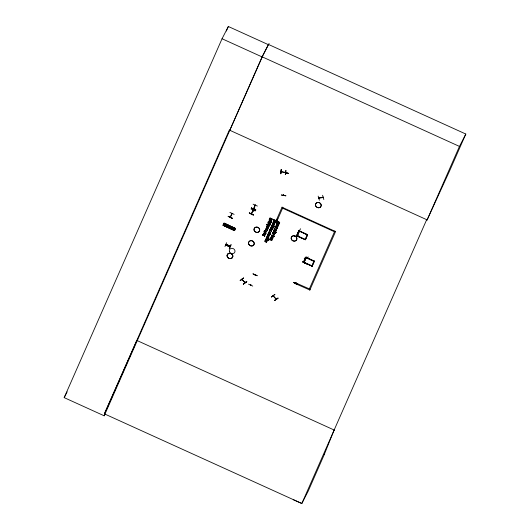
<?xml version="1.0" encoding="UTF-8"?>
<svg xmlns="http://www.w3.org/2000/svg" width="530" height="530" viewBox="0 0 530 530"><rect width="100%" height="100%" fill="white"/><g stroke="black" fill="none" stroke-linecap="round" stroke-linejoin="round"><path stroke-width="0.79" d="M276.349 226.012L276.249 226.747L276.05 225.992M275.931 226.602L276.004 226.124M269.684 234.34L268.511 233.829M269.737 234.028C269.949 235.28 267.677 234.578 268.564 233.73M272.937 226.946L272.036 226.204L271.678 226.522L271.824 227.112L272.639 227.251M272.99 226.635L272.884 227.118M271.983 235.943C272.287 235.009 273.983 236.022 273.049 236.645M273.354 235.956L272.837 236.678L272.003 235.929M268.18 240.103L267.981 239.626L267.882 240.11M271.347 221.898L271.704 221.825L271.526 222.401M275.892 232.769L276.064 232.186L275.699 232.392M267.206 239.852L266.815 240.269L265.954 239.54M269.326 221.911C270.154 219.884 271.334 223.872 269.379 221.6M273.738 231.901C274.851 230.802 275.66 233.796 273.685 232.279L273.745 231.968M272.533 227.257L271.645 226.608M268.028 234.214L268.418 233.551M271.281 226.82L271.804 226.098M267.312 236.42L267.517 236.903L267.365 236.267M308.44 257.037L304.213 258.309M267.027 236.433C269.869 238.685 266.544 237.725 267.12 236.155M268.253 227.542L267.816 226.833L266.935 227.059M274.957 222.375C273.911 224.183 272.897 220.48 274.885 222.381M264.132 231.57L264.298 231.007M270.909 221.944L270.346 221.03L269.306 221.162M275.275 232.312L274.712 231.398L273.626 231.524A0.828 0.742 27.2 0 0 273.506 232.074L273.46 232.173A0.828 0.742 27.2 0 1 273.573 231.63L274.454 231.424L275.282 232.186M264.271 233.22L264.556 232.716M267.186 239.858L266.795 239.229L266.067 239.315M271.34 237.38L271.777 238.089L272.539 238.023M277.548 226.674L276.554 225.959M296.913 236.287L296.787 235.678M270.426 232.63L270.28 232.995M278.27 222.713L278.369 223.236L279.012 223.137M277.382 222.262L277.336 222.6M268.915 236.837L268.558 236.234L267.829 236.4M265.888 233.564L265.868 233.014M268.518 227.595L268.279 226.78L267.193 226.456A0.735 0.662 27.2 0 0 266.822 226.707L266.689 226.946M267.968 239.732C268.293 240.527 266.583 240.693 267.339 240.143M271.334 222.024L271.406 221.686M272.897 237.924L272.877 237.367M275.766 232.16L275.573 232.776M278.495 225.204L278.475 224.654M272.705 233.677L272.87 233.246M274.401 229.748C277.501 232.345 273.308 230.616 274.726 229.351M265.205 241.196L265.563 240.66M227.708 245.701L227.88 245.317M228.225 245.569L227.986 245.88M270.671 232.856C270.353 231.378 268.206 231.418 270.638 232.551M277.879 226.482L277.515 227.211M265.013 240.951C265.159 242.992 266.809 239.673 266.504 241.667M281.317 169.534L280.781 173.754L281.351 169.468M280.781 173.754L281.112 169.507M284.159 172.29L288.651 173.423L281.092 171.74L281.205 171.415L281.046 171.733L281.483 171.627M285.597 172.243L285.478 172.654L285.69 172.303M285.306 174.648L285.915 170.362L285.385 174.555M286.505 173.231L286.405 172.78M286.213 173.323L286.279 173.038M283.583 195.186L283.709 194.974M283.716 195.033L283.795 195.179M285.829 195.868L281.304 194.974L285.882 195.769M255.202 274.951L255.082 274.692M242.243 279.635L241.932 279.29M242.024 279.111L241.846 279.476L242.343 279.542M245.012 282.695L241.985 279.33M277.084 222.262L277.216 222.931L277.859 222.911M273.606 295.853L273.394 296.224L273.182 295.654M273.089 295.833L276.223 299.165M271.386 221.924L271.069 222.547M271.605 222.163L271.704 221.825M230.49 216.71L230.232 217.273L231.915 213.444M232.007 213.265L231.729 213.868L231.875 213.491M231.743 213.828L232.06 213.51M251.319 213.842L252.962 210.059M253.472 208.952L255.109 205.17M295.892 282.887L295.806 283.517M295.952 283.186L296.045 282.848M264.583 235.81C264.563 237.281 265.265 234.545 263.483 235.002L263.615 234.724M271.506 240.421L270.433 239.507L271.526 240.209M271.592 240.163L271.36 240.6M263.715 234.22L263.37 234.638L263.721 234.638M267.504 235.393C267.557 235.492 271.015 235.731 267.902 235.393M270.148 229.417L270.373 229.669M270.333 239.076L270.903 238.732M264.231 231.179L264.152 231.703M323.174 197.544L322.69 197.478M263.357 234.684L263.589 234.3M270.426 238.891L269.777 239.03L270.313 239.149M230.252 217.234L230.577 217.015M232.054 213.57L230.398 217.3L230.563 216.916M251.286 213.862L251.704 213.398M252.79 210.383L253.075 209.88M253.433 208.972L253.718 208.429M295.647 283.411L295.8 283.066M304.439 263.297L304.73 262.794M269.982 234.353C269.068 236.406 267.299 233.273 268.551 233.492M273.122 227.277L273.222 226.741L273.924 227.059L273.222 226.741M273.235 226.959L272.321 227.622L271.327 226.721M273.593 236.281C273.447 237.712 270.843 236.559 271.91 235.558M265.901 239.646L266.199 239.169M273.692 232.074L274.586 231.663L274.818 232.564M283.702 195.358L283.716 195.066M268.306 227.436L268.273 227.536M270.962 221.845L270.717 222.302M268.889 236.936L268.438 236.075L267.723 236.546M277.515 226.78L277.263 226.025L276.368 226.045M264.278 233.127L265.185 232.802L265.543 233.697M266.901 227.151L267.107 226.794M273.394 221.871L273.341 222.024A0.729 0.656 27.2 0 0 273.407 222.468L274.719 223.064A0.729 0.656 27.2 0 0 275.09 222.819M271.128 237.168L271.022 237.427A0.729 0.656 27.2 0 0 271.088 237.871L272.453 238.361A0.729 0.656 27.2 0 0 272.824 238.116M272.712 233.571C273.95 232.604 271.181 232.557 273.235 233.008M264.563 231.106L264.437 231.61M271.36 222.07L270.989 222.573L270.664 222.275M275.726 232.438L275.434 232.915M268.736 223.05L270.015 224.097L268.703 223.137L269.114 222.746L270.366 223.315L269.061 222.852M266.583 238.096L267.041 237.599L268.293 238.169L267.041 237.599M277.859 226.635C277.786 227.608 276.667 226.767 277.428 227.284M265.06 240.812L265.079 241.561L265.709 241.839M270.36 232.67L269.061 231.848L270.34 232.902L269.962 233.207L268.71 232.637L270.247 232.975M268.101 240.342L268.233 240.004M276.024 232.431L275.368 233.114L273.275 232.398L275.149 233.2L275.858 232.822M264.768 236.115C265.503 235.028 261.628 234.253 263.251 234.896L263.894 234.379M271.506 230.941L271.347 231.279M271.87 240.262L271.486 240.428M266.862 241.501L266.477 242.144M277.038 222.361L277.216 221.931M278.356 222.494L278.343 223.07L278.926 223.196M223.143 225.111L234.598 230.404L235.459 228.503L224.057 223.123L223.759 223.773L235.201 229.099L235.499 228.437L224.064 223.11L223.17 225.084L234.624 230.331M223.322 224.727L234.77 230.013L223.342 224.667L223.057 225.303L234.492 230.63L234.79 229.974M235.287 228.914L223.945 223.362L235.386 228.688M334.152 430.029L324.227 454.627L324.413 454.27L308.255 491.005L301.828 503.5L293.223 499.658M263.668 234.737C264.311 233.452 266.563 235.837 263.947 234.406M270.32 229.768L270.644 229.338M270.664 239.156C271.002 237.731 273.725 240.236 271.082 238.705M275.978 298.867L276.064 299.258M229.894 212.451L234.141 214.378M253.121 204.176L257.381 206.064M255.202 211L251.001 209.006M305.326 239.785L296.568 235.83L298.814 230.722L307.645 234.744L299.165 230.894L297.019 236.009L305.446 239.745L307.619 234.684L305.492 239.659M305.538 239.534L297.045 235.665M303.657 262.317L312.177 266.206L303.293 262.297L305.538 257.216M303.789 262.131L312.276 265.981M225.926 244.376L230.186 246.271L225.952 244.323M302.63 261.966L306.857 263.913M104.94 414.361L104.198 415.805L64.183 397.632L222.05 38.743L228.344 26.5L268.352 44.666M226.343 31.045L228.344 26.5M104.198 415.805L262.118 56.809L459.457 146.412L465.817 134.044L268.471 44.441L262.065 56.909L222.05 38.743M223.057 225.296L234.498 230.61M223.223 224.925L234.671 230.239M224.972 246.549L226.621 242.694M229.444 248.57L231.133 244.754M230.961 244.668L229.251 248.471M255.698 209.887C242.19 204.322 265.02 213.703 251.399 208.085M253.227 209.946L251.452 213.948L251.737 213.444M255.374 205.057L253.598 209.058L253.79 208.635M253.492 214.895L249.259 212.954C257.096 215.995 252.671 215.677 249.305 212.861M267.054 224.455L267.206 224.117L270.38 224.614L270.227 224.945L267.054 224.455L270.227 224.945M267.975 222.355L268.876 222.64L267.975 222.355L268.14 221.997L270.479 223.064L270.313 223.422M264.245 231.106L264.523 230.497L266.762 231.517L266.59 231.888L265.755 231.511L266.59 231.888M266.908 225.045L267.08 224.674L269.32 225.694L268.756 226.966L268.935 225.84L266.908 225.045L268.935 225.84M269.002 220.248L269.478 219.99L269.3 220.381M269.313 219.586L271.605 220.5L269.313 219.586L269.485 219.215L270.36 219.612L269.485 219.215M269.843 218.386L270.77 218.685L269.843 218.386L270.008 218.015L272.248 219.036L272.082 219.407L270.982 218.91L272.082 219.407M262.655 234.929L263.191 235.048L262.655 234.929L262.82 234.571M264.51 231.206L264.656 230.881L265.417 231.577M262.933 235.618L263.191 235.048M263.589 234.134L263.748 233.776L265.431 234.538L265.265 234.896M265.517 229.742L267.418 230.02L265.517 229.742L265.682 229.384L267.094 229.722L265.682 229.384M267.041 229.821L265.901 228.861L267.511 228.781L266.047 228.549M267.458 228.887L266.272 228.026L266.444 227.661L267.948 228.808L266.338 228.927L267.796 229.145M271.281 222.666L270.605 222.785L269.094 221.812A0.828 0.742 27.2 0 1 269.207 221.262L269.359 221.063M269.584 220.487L269.75 220.135L271.433 220.897L271.267 221.255L269.584 220.487L271.267 221.255M263.165 235.724L263.423 235.154L264.53 235.91M270.307 219.718L270.77 218.685M270.572 219.837L271.724 220.235L270.572 219.837L271.035 218.804M267.365 230.119L266.391 228.821M268.876 222.64L268.458 223.614L269.902 224.356L270.068 223.998M271.552 220.606L271.724 220.235M273.56 220.076L273.732 219.705L275.971 220.725L275.401 221.997L275.587 220.871L273.56 220.076L275.587 220.871M269.3 229.96L269.949 229.828M268.147 240.236L267.358 240.772L265.477 239.971L265.715 239.646A0.828 0.742 27.2 0 1 265.835 239.096M266.563 237.506L266.729 237.155L268.405 237.917L268.246 238.275M267.643 235.048L267.809 234.691L269.492 235.452L269.326 235.81M268.319 233.511L268.485 233.154L270.784 234.2L270.618 234.558L269.916 234.24L270.618 234.558M268.597 232.889L270.327 233.551L268.597 232.889L268.763 232.531M269.008 231.954L269.174 231.597M269.578 230.649L269.836 230.08M269.465 229.603L269.896 229.927L270.538 229.179M270.234 229.165L270.399 228.808L272.075 229.569L271.916 229.927L270.724 229.384L271.916 229.927M271.572 226.118L271.738 225.76L274.036 226.807L273.871 227.165M272.168 224.773L274.07 225.045L272.168 224.773L272.334 224.409L273.745 224.753L272.334 224.409M273.692 224.852L272.552 223.892L274.156 223.812L272.698 223.581M274.103 223.912L272.923 223.057L273.089 222.686L274.6 223.839L272.99 223.952L274.447 224.177M269.816 230.755L270.075 230.186L271.4 231.173M271.459 230.855L270.26 229.762M267.623 235.976L267.067 236.254M267.71 235.737L267.869 235.38M270.134 230.033L270.77 229.285M265.55 241.594C265.954 239.063 265.139 242.415 265.272 241.177M265.656 241.938L266.173 240.786M266.53 242.044L266.226 241.925M266.431 237.731L266.391 238.467L267.829 239.209L267.994 238.851L266.683 238.195M268.511 237.659L268.677 237.301M270.273 233.65L270.439 233.293M274.017 225.151L273.036 223.852M277.031 220.096L277.303 220.606L276.408 219.983L282.092 207.078M277.236 220.354L282.921 207.455M272.34 232.723L272.5 232.365L274.845 233.432L274.679 233.783L273.427 233.213L274.679 233.783M273.977 229L274.871 229.285L273.977 229L274.142 228.642L276.481 229.709L276.315 230.066L275.063 229.497L276.315 230.066M274.964 226.747L276.388 227.271L274.964 226.747L275.13 226.389L277.468 227.456L277.309 227.814L276.455 227.542L277.011 228.476L276.501 227.443L277.309 227.814M276.468 223.329L276.633 222.971L278.979 224.038L278.813 224.389L276.468 223.329L278.813 224.389M273.367 230.616L273.844 230.351L273.659 230.749M277.163 222.03L277.448 221.394L279.688 222.415L279.383 223.09M269.664 239.282L270.201 239.401L269.664 239.282L269.83 238.924M277.422 222.136L277.587 221.778L278.243 222.077L278.058 222.481M269.942 239.971L270.201 239.401M270.598 238.487L270.757 238.129L272.44 238.891L272.274 239.249M271.936 235.439L272.102 235.081L274.401 236.128L274.235 236.486L273.533 236.168L274.235 236.486M273.275 232.398L273.513 232.074M273.95 230.855L274.116 230.497L275.799 231.265L275.633 231.623L273.95 230.855L275.633 231.623M276.249 227.562L276.865 228.814L276.249 227.562L275.222 227.966L276.388 227.271M270.174 240.077L270.433 239.507M270.492 239.355L271.83 240.269M270.711 239.07L270.724 238.573M278.303 222.593L278.488 222.189L279.171 222.885M272.758 233.578L274.268 234.724L274.434 234.366L273.122 233.71L273.241 233.246M275.905 231L276.07 230.643L274.759 229.987L274.878 229.523M276.865 228.814L277.064 228.377M296.754 235.883L299.139 230.835L296.985 235.751M299.516 231.047L297.25 236.115M305.068 239.673L307.294 234.657M306.254 257.043L306.386 257.626L305.79 257.335L303.71 262.217M305.956 257.335L303.743 262.476L305.843 257.302M309.858 290.009L295.641 283.742L295.965 283L310.183 289.267M311.792 266.133L314.038 261.038M314.449 261.052L312.216 266.126M309.778 290.162L335.642 231.391M427.14 219.884L426.676 219.678L301.828 503.5L104.489 413.897L229.331 130.069L427.14 219.884L449.652 170.779L465.817 134.044M459.457 146.412L427.114 219.937L426.65 219.725M104.324 413.824L136.806 340.426L334.615 430.234M229.795 130.281L262.847 55.59L269.088 43.447M225.634 245.045L229.881 246.96M225.701 244.893L229.994 246.708L225.76 244.774M254.778 207.979L252.777 211.781L254.672 208.038M276.077 220.149C276.726 219.97 276.163 220.858 276.335 219.837M276.057 222.123L275.726 222.202L277.76 218.307L275.958 222.308M276.05 222.123L277.667 218.486M275.958 222.302L277.7 218.373M299.112 230.504L299.523 230.716M300.49 228.741L298.781 232.551M304.598 263.012L304.598 263.463L304.637 262.973M295.833 283.451L295.959 283.152M297.727 284.67L297.873 284.358L293.627 282.444M232.465 218.188L228.218 216.273M251.319 208.263L255.566 210.172M251.452 207.972L255.639 210.006M307.519 235.035L299.059 231.02M305.717 257.653L314.244 261.502M305.969 257.202L314.35 261.151L312.097 266.139M227.165 224.561L226.297 226.462M233.439 229.868L234.3 227.966M253.009 273.911L257.295 275.746L253.062 273.805M248.504 284.153L252.737 286.087M250.637 284.895L250.909 284.822M297.734 284.656L293.587 282.51L297.814 284.477M265.47 231.471L264.914 231.968L264.483 231.325M279.436 222.991C278.581 224.415 276.991 222.395 278.999 223.488M323.088 197.584L323.227 197.22M64.183 397.632L67.144 391.875M225.23 223.66L224.362 225.561M226.005 224.018L225.137 225.919M231.915 213.895L232.153 213.332M230.643 216.777L230.457 217.28M228.198 225.038L227.33 226.939M229.357 225.581L228.49 227.483M254.95 205.594L255.228 204.991M255.096 205.66L255.381 205.156M252.949 210.549L253.234 210.046M254.367 210.138C253.486 209.41 254.029 210.562 254.393 209.88M281.576 171.448L281.496 171.859L281.615 171.501M284.179 172.402L288.651 173.423M285.074 172.528L285.286 172.184M286.558 172.813L286.412 173.409L286.598 172.906M270.008 218.015L272.248 219.036M268.14 221.997L270.479 223.064M269.187 219.857L269.478 219.99M267.206 224.117L270.38 224.614M267.08 224.674L269.32 225.694M264.523 230.497L266.762 231.517M269.75 220.135L271.433 220.897M268.909 222.03L271.002 222.746M264.656 230.881L265.55 231.292M266.272 228.026L267.511 228.781M266.444 227.661L267.948 228.808M265.901 228.861L267.094 229.722M283.636 194.808L283.477 195.345M263.748 233.776L265.431 234.538M263.423 235.154L264.516 235.85M240.189 280.635L243.555 278.038L240.236 280.522M269.902 224.356L268.511 223.514L268.604 222.785M267.524 229.781L266.338 228.927M242.17 279.522L242.336 279.389M243.581 277.919L240.169 280.589M273.732 219.705L275.971 220.725M272.923 223.057L274.156 223.812M273.089 222.686L274.6 223.839M272.552 223.892L273.745 224.753M271.738 225.76L274.036 226.807M269.896 229.927L270.346 229.748M270.399 228.808L272.075 229.569M268.485 233.154L270.784 234.2M272.036 226.204L272.937 226.741M267.809 234.691L269.492 235.452M270.075 230.186L271.247 231.405M267.411 235.598L267.948 235.062M266.729 237.155L268.405 237.917M265.477 239.971L267.855 240.607M268.79 233.597L269.684 234.134M265.894 239.852L266.981 240.11M243.343 283.961L246.801 281.602L243.442 284.212M267.869 236.784C269.737 235.757 266.941 237.904 268.485 236.996M276.627 219.97L276.183 220.036M282.596 208.197L334.49 231.762M244.794 282.172L244.833 282.768L245.079 282.417M274.169 224.813L272.99 223.952M244.86 282.179L245.019 282.656M244.959 282.57L241.865 279.462M277.091 220.076L276.905 220.467L277.409 220.275M267.829 239.209L266.318 238.063M267.994 238.851L266.63 238.069M267.981 239.626L268.273 239.759M246.695 281.344L243.27 284.04L246.808 281.629M276.633 222.971L278.979 224.038M277.448 221.394L279.688 222.415M275.13 226.389L277.468 227.456M274.142 228.642L276.481 229.709M277.587 221.778L278.243 222.077M272.5 232.365L274.845 233.432M273.546 230.219L273.844 230.351M274.116 230.497L275.799 231.265M276.309 226.628L276.501 225.893M278.488 222.189L279.317 222.567M272.102 235.081L274.401 236.128M270.757 238.129L272.44 238.891M273.685 232.279L274.772 232.537M270.26 239.249L270.896 238.5M271.976 236.208L272.4 235.525M275.56 232.756L274.845 232.802L275.13 232.571M276.07 230.643L274.706 230.093L275.116 229.391M274.268 234.724L272.771 233.684M274.434 234.366L273.069 233.81L273.48 233.114M276.064 232.186L275.719 232.16M255.142 274.673L255.016 274.845M255.102 275.13L255.288 274.739L255.149 275.123M250.67 284.716L250.544 285.087L250.723 284.716M250.875 284.782L250.789 284.941M294.521 236.539L298.761 235.095M299.331 230.172L299.099 230.537M296.641 235.724L296.866 235.751M296.893 236.307L297.052 235.83M318.152 196.12L319.391 200.234M318.822 197.981L323.121 197.193M318.901 197.922L318.775 198.306L319.325 198.094M318.961 198.134L323.128 197.557M319.206 197.869L319.285 197.948M322.604 195.265L323.823 199.558M271.426 297.005L274.891 294.408M273.116 295.932L273.301 295.568M306.36 257.07L306.274 257.414M304.598 263.463L304.863 262.9M295.641 283.742L296.045 282.954M334.814 231.014L309.361 288.89M279.025 223.156L279.224 222.785M278.104 222.381L277.694 222.792L277.369 222.428M266.802 241.673L266.577 242.044M267.889 240.143L267.637 240.487M270.923 221.971L270.479 222.441M267.372 240.15L267.252 239.169L265.994 239.023M271.704 240.6L271.791 239.898L270.545 239.255M268.518 227.648L268.385 227.887A0.729 0.656 27.2 0 1 268.021 228.138L266.709 227.542A0.729 0.656 27.2 0 1 266.643 227.098L266.742 226.84A0.735 0.662 27.2 0 1 267.14 226.562L268.531 227.443M265.888 233.617L265.815 233.756A0.729 0.656 27.2 0 1 265.444 234.008L264.132 233.412A0.729 0.656 27.2 0 1 264.066 232.968L264.198 232.677A0.735 0.662 27.2 0 1 264.569 232.431M275.169 222.679L275.037 222.918A0.729 0.656 27.2 0 1 274.666 223.163L273.354 222.573A0.729 0.656 27.2 0 1 273.288 222.13L273.473 221.732A0.735 0.662 27.2 0 1 273.844 221.487L274.924 221.812L275.176 222.468M267.517 236.903L267.776 236.446M272.539 228.655L272.407 228.894A0.729 0.656 27.2 0 1 272.036 229.139M278.495 225.257L278.363 225.495A0.729 0.656 27.2 0 1 277.998 225.747M272.897 237.977L272.771 238.215A0.729 0.656 27.2 0 1 272.4 238.467M276.667 224.554L276.799 224.316A0.735 0.662 27.2 0 1 277.17 224.064M275.998 226.098L276.236 225.734M271.075 237.274L271.208 237.029A0.735 0.662 27.2 0 1 271.579 236.784M265.007 240.918L265.53 240.415M269.379 221.533L270.459 221.427L270.247 222.335M272.552 238.056C273.082 236.261 269.863 237.579 272.248 238.102M277.568 226.674L277.117 227.125M270.691 232.856L270.201 233.313M271.81 235.658L272.009 236.526L273.361 236.718M268.524 237.016L268.193 236.459M268.683 223.15L269.114 222.746M265.397 231.617L264.523 231.597M279.343 223.176L279.085 223.514M281.066 171.588L285.551 172.475M265.603 231.822L265.311 232.166M267.425 240.044L267.047 240.375M275.216 232.471L274.845 232.802M276.077 225.952L276.839 225.568L277.733 226.045M296.581 235.817L298.821 230.782M267.438 236.175L267.345 235.83M278.084 225.402C278.601 223.706 275.441 224.958 277.959 225.376M265.927 238.997L265.782 239.202A0.828 0.742 27.2 0 0 265.662 239.745M266.464 241.72L266.08 242.077M266.292 241.938L266.544 241.329L266.12 240.892M271.393 226.436L271.751 226.197M266.385 237.838L266.802 237.493M268.842 236.996L268.445 237.321M278.011 222.56L277.428 222.554M265.49 231.961L264.728 232.239L264.205 231.597M271.433 297.058L274.825 294.468M278.038 298.158L274.441 300.51L277.919 298.019M276.892 220.255L277.316 220.453M273.699 221.924C275.494 221.136 274.765 224.064 273.599 222.176M267.054 226.9L268.26 227.443M271.433 237.221L272.639 237.771M277.998 225.455C278.873 223.289 275.189 225.382 278.051 225.349M265.53 233.664L264.344 233.213M277.998 222.832L277.66 223.057M269.75 234.79L268.929 234.869L268.107 234.24M270.254 233.213L270.724 232.551M267.895 235.161L267.763 235.631M276.309 225.747L277.68 226.151A0.716 0.643 27.2 0 1 277.826 226.582M265.325 240.574L266.457 240.62L266.835 241.428M269.425 221.09L270.293 221.136L270.923 221.818M265.212 232.133L264.258 231.743M272.725 227.516L271.36 226.847M266.239 239.242L267.193 239.772M269.386 234.644L268.385 234.094M273.003 236.572L272.075 236.181M264.602 232.789C266.723 232.856 264.682 234.843 264.324 233.12M267.981 227.768L266.948 227.145M271.042 222.474L270.532 222.335M275.408 232.842L274.898 232.703M267.61 240.415L267.1 240.275M266.292 238.951L267.491 239.759M265.643 240.494L266.822 241.269M277.283 224.144L278.329 224.614M264.675 232.504L265.722 232.981M271.685 236.864L272.731 237.334M277.886 225.667L276.74 225.051M271.93 229.066L270.777 228.443A0.729 0.656 27.2 0 1 270.717 227.999L270.764 227.847A0.735 0.662 27.2 0 1 271.161 227.562L272.526 228.298M272.287 238.387L271.141 237.765M277.554 222.951L277.064 222.381M267.743 227.761L267.014 227.33M296.707 236.3L296.568 235.943M282.02 207.23L335.563 231.544M269.373 221.812L270.3 222.229M270.187 229.934L271.466 230.948M272.347 235.631L273.301 236.062M305.532 257.229L314.376 261.21M225.999 244.211L230.239 246.145M271.102 228.423C273.42 229.815 271.188 226.529 270.982 228.437M278.038 298.178L274.494 300.55M273.241 295.786L276.183 299.165M266.762 227.443L268.067 228.032A0.729 0.656 27.2 0 0 268.438 227.787M264.079 233.511L265.391 234.108A0.729 0.656 27.2 0 0 265.762 233.862L265.775 232.875L264.516 232.531A0.735 0.662 27.2 0 0 264.145 232.776M275.156 222.322L273.791 221.586A0.735 0.662 27.2 0 0 273.42 221.838M278.508 225.051L278.098 224.276L277.117 224.17A0.735 0.662 27.2 0 0 276.746 224.415L276.62 224.707A0.729 0.656 27.2 0 0 276.686 225.151L278.045 225.641A0.729 0.656 27.2 0 0 278.416 225.396M272.552 228.443L272.294 227.787L271.214 227.463A0.735 0.662 27.2 0 0 270.843 227.708L270.664 228.105A0.729 0.656 27.2 0 0 270.731 228.549L272.089 229.04A0.729 0.656 27.2 0 0 272.46 228.794M272.91 237.765L272.5 236.996L271.526 236.883A0.735 0.662 27.2 0 0 271.155 237.135M272.334 228.351C271.095 230.199 270.545 226.237 272.334 228.351M228.185 216.339L232.345 218.446L228.185 216.339M306.221 257.481L304.001 262.608L306.241 257.494M302.69 261.82L306.883 263.88L302.69 261.82M315.714 205.958A2.908 2.61 27.2 0 0 320.617 206.899A2.889 2.59 27.2 0 0 318.669 202.486A2.908 2.61 27.2 0 0 315.714 205.958M320.617 206.899A2.908 2.61 27.2 0 0 318.662 202.5A2.889 2.59 27.2 0 0 315.748 205.918A2.889 2.59 27.2 0 0 320.617 206.852M291.394 239.308A2.908 2.61 27.2 0 0 296.296 240.249A2.908 2.61 27.2 0 0 294.362 235.797A2.908 2.61 27.2 0 0 291.414 239.255A2.908 2.61 27.2 0 0 296.323 240.203A2.908 2.61 27.2 0 0 294.335 235.843A2.908 2.61 27.2 0 0 291.394 239.308M227.337 256.805A2.908 2.61 27.2 0 0 232.239 257.752A2.908 2.61 27.2 0 0 230.285 253.347A2.908 2.61 27.2 0 0 227.363 256.758A2.908 2.61 27.2 0 0 232.266 257.699A2.908 2.61 27.2 0 0 230.305 253.3A2.908 2.61 27.2 0 0 227.337 256.805A2.902 2.597 27.2 0 0 232.233 257.746A2.902 2.597 27.2 0 0 230.278 253.36A2.902 2.597 27.2 0 0 227.344 256.805M229.536 251.816A2.908 2.61 27.2 0 0 234.439 252.757A2.908 2.61 27.2 0 0 232.478 248.351A2.908 2.61 27.2 0 0 229.536 251.816M254.228 230.616A2.908 2.61 27.2 0 0 259.13 231.557A2.908 2.61 27.2 0 0 257.196 227.112A2.908 2.61 27.2 0 0 254.248 230.57A2.908 2.61 27.2 0 0 259.15 231.511A2.908 2.61 27.2 0 0 257.169 227.158A2.908 2.61 27.2 0 0 254.228 230.616M248.749 244.191A2.908 2.61 27.2 0 0 253.651 245.132A2.908 2.61 27.2 0 0 251.717 240.686A2.908 2.61 27.2 0 0 248.769 244.144A2.908 2.61 27.2 0 0 253.678 245.085A2.908 2.61 27.2 0 0 251.697 240.733A2.908 2.61 27.2 0 0 248.749 244.191"/></g></svg>
